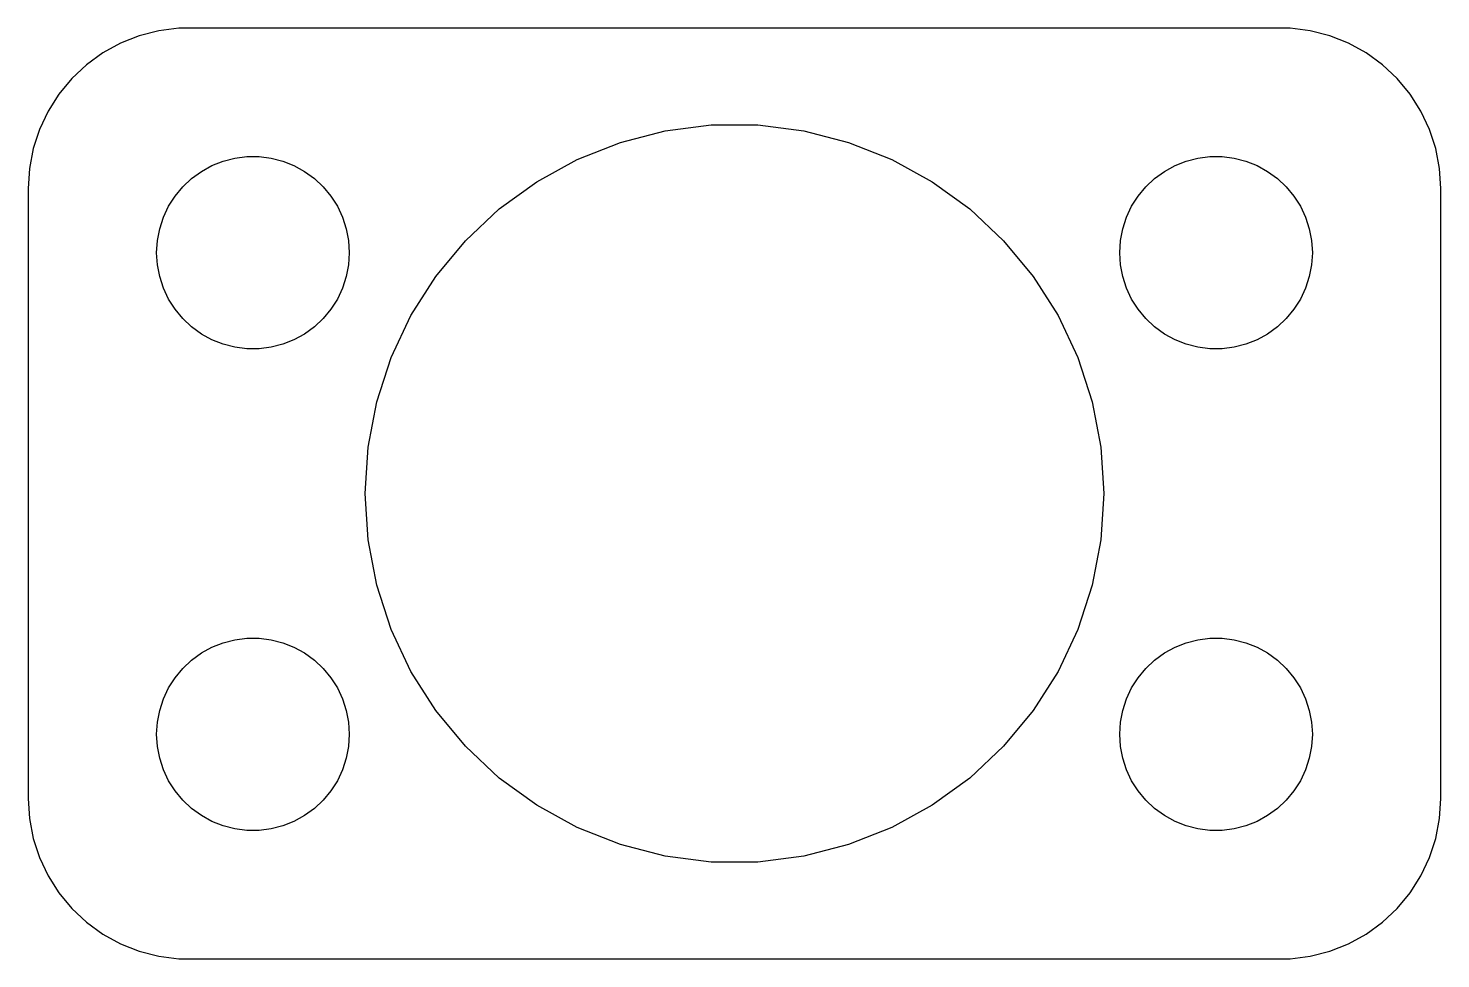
# Model space of a CAD drawing. Header units: metres. Extents: x -22 to 22, y -14.5 to 14.5.
import ezdxf

# ---------------------------------------------------------------- set-up
doc = ezdxf.new("R2010")
doc.units = ezdxf.units.M

msp = doc.modelspace()

# ---------------------------------------------------------------- linework, layer by layer
for p, q in [((-18.5451, 14.2553), (-19.1289, 14.0241)), ((-17.9369, 14.4114), (-18.5451, 14.2553)), ((-17.3139, 14.4901), (-17.9369, 14.4114)), ((17.3139, 14.4901), (-17.3139, 14.4901)), ((17.9369, 14.4114), (17.3139, 14.4901)), ((18.5451, 14.2553), (17.9369, 14.4114)), ((19.1289, 14.0241), (18.5451, 14.2553)), ((-19.6791, 13.7216), (-20.1871, 13.3526)), ((-19.1289, 14.0241), (-19.6791, 13.7216)), ((19.6791, 13.7216), (19.1289, 14.0241)), ((20.1871, 13.3526), (19.6791, 13.7216)), ((-20.1871, 13.3526), (-20.6448, 12.9227)), ((20.6448, 12.9227), (20.1871, 13.3526)), ((-20.6448, 12.9227), (-21.0451, 12.4389)), ((21.0451, 12.4389), (20.6448, 12.9227)), ((-21.0451, 12.4389), (-21.3815, 11.9088)), ((21.3815, 11.9088), (21.0451, 12.4389)), ((-21.3815, 11.9088), (-21.6489, 11.3406)), ((21.6489, 11.3406), (21.3815, 11.9088)), ((-2.15488, 11.2963), (-0.72208, 11.4773)), ((-0.72208, 11.4773), (0.72208, 11.4773)), ((0.72208, 11.4773), (2.15488, 11.2963)), ((-21.6489, 11.3406), (-21.8429, 10.7434)), ((-3.55368, 10.9371), (-2.15488, 11.2963)), ((2.15488, 11.2963), (3.55368, 10.9371)), ((21.8429, 10.7434), (21.6489, 11.3406)), ((-21.8429, 10.7434), (-21.9606, 10.1267)), ((-4.89645, 10.4055), (-3.55368, 10.9371)), ((3.55368, 10.9371), (4.89645, 10.4055)), ((21.9606, 10.1267), (21.8429, 10.7434)), ((-21.9606, 10.1267), (-22, 9.5)), ((-16.6075, 10.033), (-16.2773, 10.2145)), ((-16.2773, 10.2145), (-15.927, 10.3532)), ((-15.927, 10.3532), (-15.5621, 10.4469)), ((-15.5621, 10.4469), (-15.1884, 10.4941)), ((-15.1884, 10.4941), (-14.8116, 10.4941)), ((-14.8116, 10.4941), (-14.4379, 10.4469)), ((-14.4379, 10.4469), (-14.0729, 10.3532)), ((-14.0729, 10.3532), (-13.7227, 10.2145)), ((-13.7227, 10.2145), (-13.3925, 10.033)), ((-6.162, 9.70976), (-4.89645, 10.4055)), ((4.89645, 10.4055), (6.162, 9.70976)), ((13.3925, 10.033), (13.7227, 10.2145)), ((13.7227, 10.2145), (14.0729, 10.3532)), ((14.0729, 10.3532), (14.4379, 10.4469)), ((14.4379, 10.4469), (14.8116, 10.4941)), ((14.8116, 10.4941), (15.1884, 10.4941)), ((15.1884, 10.4941), (15.5621, 10.4469)), ((15.5621, 10.4469), (15.927, 10.3532)), ((15.927, 10.3532), (16.2773, 10.2145)), ((16.2773, 10.2145), (16.6075, 10.033)), ((22, 9.5), (21.9606, 10.1267)), ((-17.1869, 9.55363), (-16.9123, 9.81154)), ((-16.9123, 9.81154), (-16.6075, 10.033)), ((-13.3925, 10.033), (-13.0877, 9.81154)), ((-13.0877, 9.81154), (-12.8131, 9.55363)), ((-7.33037, 8.8609), (-6.162, 9.70976)), ((6.162, 9.70976), (7.33037, 8.8609)), ((12.8131, 9.55363), (13.0877, 9.81154)), ((13.0877, 9.81154), (13.3925, 10.033)), ((16.6075, 10.033), (16.9123, 9.81154)), ((16.9123, 9.81154), (17.1869, 9.55363)), ((-22, 9.5), (-22, -9.5)), ((-17.6289, 8.94525), (-17.427, 9.26335)), ((-17.427, 9.26335), (-17.1869, 9.55363)), ((-12.8131, 9.55363), (-12.5729, 9.26335)), ((-12.5729, 9.26335), (-12.3711, 8.94525)), ((12.3711, 8.94525), (12.5729, 9.26335)), ((12.5729, 9.26335), (12.8131, 9.55363)), ((17.1869, 9.55363), (17.427, 9.26335)), ((17.427, 9.26335), (17.6289, 8.94525)), ((22, -9.5), (22, 9.5)), ((-17.7893, 8.60437), (-17.6289, 8.94525)), ((-12.3711, 8.94525), (-12.2107, 8.60437)), ((-8.38313, 7.87228), (-7.33037, 8.8609)), ((7.33037, 8.8609), (8.38313, 7.87228)), ((12.2107, 8.60437), (12.3711, 8.94525)), ((17.6289, 8.94525), (17.7893, 8.60437)), ((-17.9057, 8.24606), (-17.7893, 8.60437)), ((-12.2107, 8.60437), (-12.0942, 8.24606)), ((12.0942, 8.24606), (12.2107, 8.60437)), ((17.7893, 8.60437), (17.9057, 8.24606)), ((-17.9763, 7.87599), (-17.9057, 8.24606)), ((-12.0942, 8.24606), (-12.0237, 7.87599)), ((12.0237, 7.87599), (12.0942, 8.24606)), ((17.9057, 8.24606), (17.9763, 7.87599)), ((-18, 7.5), (-17.9763, 7.87599)), ((-17.9763, 7.12399), (-18, 7.5)), ((-12.0237, 7.87599), (-12, 7.5)), ((-12, 7.5), (-12.0237, 7.12399)), ((-9.30368, 6.75952), (-8.38313, 7.87228)), ((8.38313, 7.87228), (9.30368, 6.75952)), ((12, 7.5), (12.0237, 7.87599)), ((12.0237, 7.12399), (12, 7.5)), ((17.9763, 7.87599), (18, 7.5)), ((18, 7.5), (17.9763, 7.12399)), ((-17.9057, 6.75392), (-17.9763, 7.12399)), ((-12.0237, 7.12399), (-12.0942, 6.75392)), ((12.0942, 6.75392), (12.0237, 7.12399)), ((17.9763, 7.12399), (17.9057, 6.75392)), ((-17.7893, 6.39561), (-17.9057, 6.75392)), ((-12.0942, 6.75392), (-12.2107, 6.39561)), ((-10.0775, 5.54016), (-9.30368, 6.75952)), ((9.30368, 6.75952), (10.0775, 5.54016)), ((12.2107, 6.39561), (12.0942, 6.75392)), ((17.9057, 6.75392), (17.7893, 6.39561)), ((-17.6289, 6.05473), (-17.7893, 6.39561)), ((-12.2107, 6.39561), (-12.3711, 6.05473)), ((12.3711, 6.05473), (12.2107, 6.39561)), ((17.7893, 6.39561), (17.6289, 6.05473)), ((-17.427, 5.73663), (-17.6289, 6.05473)), ((-17.1869, 5.44635), (-17.427, 5.73663)), ((-12.5729, 5.73663), (-12.8131, 5.44635)), ((-12.3711, 6.05473), (-12.5729, 5.73663)), ((12.5729, 5.73663), (12.3711, 6.05473)), ((12.8131, 5.44635), (12.5729, 5.73663)), ((17.427, 5.73663), (17.1869, 5.44635)), ((17.6289, 6.05473), (17.427, 5.73663)), ((-16.9123, 5.18845), (-17.1869, 5.44635)), ((-12.8131, 5.44635), (-13.0877, 5.18845)), ((-10.6924, 4.23343), (-10.0775, 5.54016)), ((10.0775, 5.54016), (10.6924, 4.23343)), ((13.0877, 5.18845), (12.8131, 5.44635)), ((17.1869, 5.44635), (16.9123, 5.18845)), ((-16.6075, 4.96701), (-16.9123, 5.18845)), ((-16.2773, 4.78551), (-16.6075, 4.96701)), ((-13.3925, 4.96701), (-13.7227, 4.78551)), ((-13.0877, 5.18845), (-13.3925, 4.96701)), ((13.3925, 4.96701), (13.0877, 5.18845)), ((13.7227, 4.78551), (13.3925, 4.96701)), ((16.6075, 4.96701), (16.2773, 4.78551)), ((16.9123, 5.18845), (16.6075, 4.96701)), ((-15.927, 4.64682), (-16.2773, 4.78551)), ((-15.5621, 4.55313), (-15.927, 4.64682)), ((-15.1884, 4.50591), (-15.5621, 4.55313)), ((-14.8116, 4.50591), (-15.1884, 4.50591)), ((-14.4379, 4.55313), (-14.8116, 4.50591)), ((-14.0729, 4.64682), (-14.4379, 4.55313)), ((-13.7227, 4.78551), (-14.0729, 4.64682)), ((14.0729, 4.64682), (13.7227, 4.78551)), ((14.4379, 4.55313), (14.0729, 4.64682)), ((14.8116, 4.50591), (14.4379, 4.55313)), ((15.1884, 4.50591), (14.8116, 4.50591)), ((15.5621, 4.55313), (15.1884, 4.50591)), ((15.927, 4.64682), (15.5621, 4.55313)), ((16.2773, 4.78551), (15.927, 4.64682)), ((-11.1387, 2.85992), (-10.6924, 4.23343)), ((10.6924, 4.23343), (11.1387, 2.85992)), ((-11.4093, 1.44133), (-11.1387, 2.85992)), ((11.1387, 2.85992), (11.4093, 1.44133)), ((-11.5, 0), (-11.4093, 1.44133)), ((11.4093, 1.44133), (11.5, 0)), ((-11.4093, -1.44133), (-11.5, 0)), ((11.5, 0), (11.4093, -1.44133)), ((-11.1387, -2.85992), (-11.4093, -1.44133)), ((11.4093, -1.44133), (11.1387, -2.85992)), ((-10.6924, -4.23343), (-11.1387, -2.85992)), ((11.1387, -2.85992), (10.6924, -4.23343)), ((-10.0775, -5.54016), (-10.6924, -4.23343)), ((10.6924, -4.23343), (10.0775, -5.54016)), ((-16.6075, -4.96701), (-16.2773, -4.78551)), ((-16.2773, -4.78551), (-15.927, -4.64682)), ((-15.927, -4.64682), (-15.5621, -4.55313)), ((-15.5621, -4.55313), (-15.1884, -4.50591)), ((-15.1884, -4.50591), (-14.8116, -4.50591)), ((-14.8116, -4.50591), (-14.4379, -4.55313)), ((-14.4379, -4.55313), (-14.0729, -4.64682)), ((-14.0729, -4.64682), (-13.7227, -4.78551)), ((-13.7227, -4.78551), (-13.3925, -4.96701)), ((13.3925, -4.96701), (13.7227, -4.78551)), ((13.7227, -4.78551), (14.0729, -4.64682)), ((14.0729, -4.64682), (14.4379, -4.55313)), ((14.4379, -4.55313), (14.8116, -4.50591)), ((14.8116, -4.50591), (15.1884, -4.50591)), ((15.1884, -4.50591), (15.5621, -4.55313)), ((15.5621, -4.55313), (15.927, -4.64682)), ((15.927, -4.64682), (16.2773, -4.78551)), ((16.2773, -4.78551), (16.6075, -4.96701)), ((-17.1869, -5.44635), (-16.9123, -5.18845)), ((-16.9123, -5.18845), (-16.6075, -4.96701)), ((-13.3925, -4.96701), (-13.0877, -5.18845)), ((-13.0877, -5.18845), (-12.8131, -5.44635)), ((12.8131, -5.44635), (13.0877, -5.18845)), ((13.0877, -5.18845), (13.3925, -4.96701)), ((16.6075, -4.96701), (16.9123, -5.18845)), ((16.9123, -5.18845), (17.1869, -5.44635)), ((-17.427, -5.73663), (-17.1869, -5.44635)), ((-12.8131, -5.44635), (-12.5729, -5.73663)), ((-9.30368, -6.75952), (-10.0775, -5.54016)), ((10.0775, -5.54016), (9.30368, -6.75952)), ((12.5729, -5.73663), (12.8131, -5.44635)), ((17.1869, -5.44635), (17.427, -5.73663)), ((-17.7893, -6.39561), (-17.6289, -6.05473)), ((-17.6289, -6.05473), (-17.427, -5.73663)), ((-12.5729, -5.73663), (-12.3711, -6.05473)), ((-12.3711, -6.05473), (-12.2107, -6.39561)), ((12.2107, -6.39561), (12.3711, -6.05473)), ((12.3711, -6.05473), (12.5729, -5.73663)), ((17.427, -5.73663), (17.6289, -6.05473)), ((17.6289, -6.05473), (17.7893, -6.39561)), ((-17.9057, -6.75392), (-17.7893, -6.39561)), ((-12.2107, -6.39561), (-12.0942, -6.75392)), ((12.0942, -6.75392), (12.2107, -6.39561)), ((17.7893, -6.39561), (17.9057, -6.75392)), ((-17.9763, -7.12399), (-17.9057, -6.75392)), ((-12.0942, -6.75392), (-12.0237, -7.12399)), ((-8.38313, -7.87228), (-9.30368, -6.75952)), ((9.30368, -6.75952), (8.38313, -7.87228)), ((12.0237, -7.12399), (12.0942, -6.75392)), ((17.9057, -6.75392), (17.9763, -7.12399)), ((-18, -7.5), (-17.9763, -7.12399)), ((-12.0237, -7.12399), (-12, -7.5)), ((12, -7.5), (12.0237, -7.12399)), ((17.9763, -7.12399), (18, -7.5)), ((-17.9763, -7.87599), (-18, -7.5)), ((-17.9057, -8.24606), (-17.9763, -7.87599)), ((-12.0237, -7.87599), (-12.0942, -8.24606)), ((-12, -7.5), (-12.0237, -7.87599)), ((-7.33037, -8.8609), (-8.38313, -7.87228)), ((8.38313, -7.87228), (7.33037, -8.8609)), ((12.0237, -7.87599), (12, -7.5)), ((12.0942, -8.24606), (12.0237, -7.87599)), ((17.9763, -7.87599), (17.9057, -8.24606)), ((18, -7.5), (17.9763, -7.87599)), ((-17.7893, -8.60437), (-17.9057, -8.24606)), ((-12.0942, -8.24606), (-12.2107, -8.60437)), ((12.2107, -8.60437), (12.0942, -8.24606)), ((17.9057, -8.24606), (17.7893, -8.60437)), ((-17.6289, -8.94525), (-17.7893, -8.60437)), ((-12.2107, -8.60437), (-12.3711, -8.94525)), ((12.3711, -8.94525), (12.2107, -8.60437)), ((17.7893, -8.60437), (17.6289, -8.94525)), ((-17.427, -9.26335), (-17.6289, -8.94525)), ((-12.3711, -8.94525), (-12.5729, -9.26335)), ((-6.162, -9.70976), (-7.33037, -8.8609)), ((7.33037, -8.8609), (6.162, -9.70976)), ((12.5729, -9.26335), (12.3711, -8.94525)), ((17.6289, -8.94525), (17.427, -9.26335)), ((-22, -9.5), (-21.9606, -10.1267)), ((-17.1869, -9.55363), (-17.427, -9.26335)), ((-16.9123, -9.81154), (-17.1869, -9.55363)), ((-12.8131, -9.55363), (-13.0877, -9.81154)), ((-12.5729, -9.26335), (-12.8131, -9.55363)), ((12.8131, -9.55363), (12.5729, -9.26335)), ((13.0877, -9.81154), (12.8131, -9.55363)), ((17.1869, -9.55363), (16.9123, -9.81154)), ((17.427, -9.26335), (17.1869, -9.55363)), ((21.9606, -10.1267), (22, -9.5)), ((-16.6075, -10.033), (-16.9123, -9.81154)), ((-16.2773, -10.2145), (-16.6075, -10.033)), ((-13.3925, -10.033), (-13.7227, -10.2145)), ((-13.0877, -9.81154), (-13.3925, -10.033)), ((-4.89645, -10.4055), (-6.162, -9.70976)), ((6.162, -9.70976), (4.89645, -10.4055)), ((13.3925, -10.033), (13.0877, -9.81154)), ((13.7227, -10.2145), (13.3925, -10.033)), ((16.6075, -10.033), (16.2773, -10.2145)), ((16.9123, -9.81154), (16.6075, -10.033)), ((-21.9606, -10.1267), (-21.8429, -10.7434)), ((-15.927, -10.3532), (-16.2773, -10.2145)), ((-15.5621, -10.4469), (-15.927, -10.3532)), ((-15.1884, -10.4941), (-15.5621, -10.4469)), ((-14.8116, -10.4941), (-15.1884, -10.4941)), ((-14.4379, -10.4469), (-14.8116, -10.4941)), ((-14.0729, -10.3532), (-14.4379, -10.4469)), ((-13.7227, -10.2145), (-14.0729, -10.3532)), ((-3.55368, -10.9371), (-4.89645, -10.4055)), ((4.89645, -10.4055), (3.55368, -10.9371)), ((14.0729, -10.3532), (13.7227, -10.2145)), ((14.4379, -10.4469), (14.0729, -10.3532)), ((14.8116, -10.4941), (14.4379, -10.4469)), ((15.1884, -10.4941), (14.8116, -10.4941)), ((15.5621, -10.4469), (15.1884, -10.4941)), ((15.927, -10.3532), (15.5621, -10.4469)), ((16.2773, -10.2145), (15.927, -10.3532)), ((21.8429, -10.7434), (21.9606, -10.1267)), ((-21.8429, -10.7434), (-21.6489, -11.3406)), ((-2.15488, -11.2963), (-3.55368, -10.9371)), ((3.55368, -10.9371), (2.15488, -11.2963)), ((21.6489, -11.3406), (21.8429, -10.7434)), ((-21.6489, -11.3406), (-21.3815, -11.9088)), ((-0.72208, -11.4773), (-2.15488, -11.2963)), ((2.15488, -11.2963), (0.72208, -11.4773)), ((21.3815, -11.9088), (21.6489, -11.3406)), ((0.72208, -11.4773), (-0.72208, -11.4773)), ((-21.3815, -11.9088), (-21.0451, -12.4389)), ((21.0451, -12.4389), (21.3815, -11.9088)), ((-21.0451, -12.4389), (-20.6448, -12.9227)), ((20.6448, -12.9227), (21.0451, -12.4389)), ((-20.6448, -12.9227), (-20.1871, -13.3526)), ((20.1871, -13.3526), (20.6448, -12.9227)), ((-20.1871, -13.3526), (-19.6791, -13.7216)), ((19.6791, -13.7216), (20.1871, -13.3526)), ((-19.6791, -13.7216), (-19.1289, -14.0241)), ((-19.1289, -14.0241), (-18.5451, -14.2553)), ((18.5451, -14.2553), (19.1289, -14.0241)), ((19.1289, -14.0241), (19.6791, -13.7216)), ((-18.5451, -14.2553), (-17.9369, -14.4114)), ((-17.9369, -14.4114), (-17.3139, -14.4901)), ((-17.3139, -14.4901), (17.3139, -14.4901)), ((17.3139, -14.4901), (17.9369, -14.4114)), ((17.9369, -14.4114), (18.5451, -14.2553))]:
    msp.add_line(p, q)

doc.saveas('drawing.dxf')
